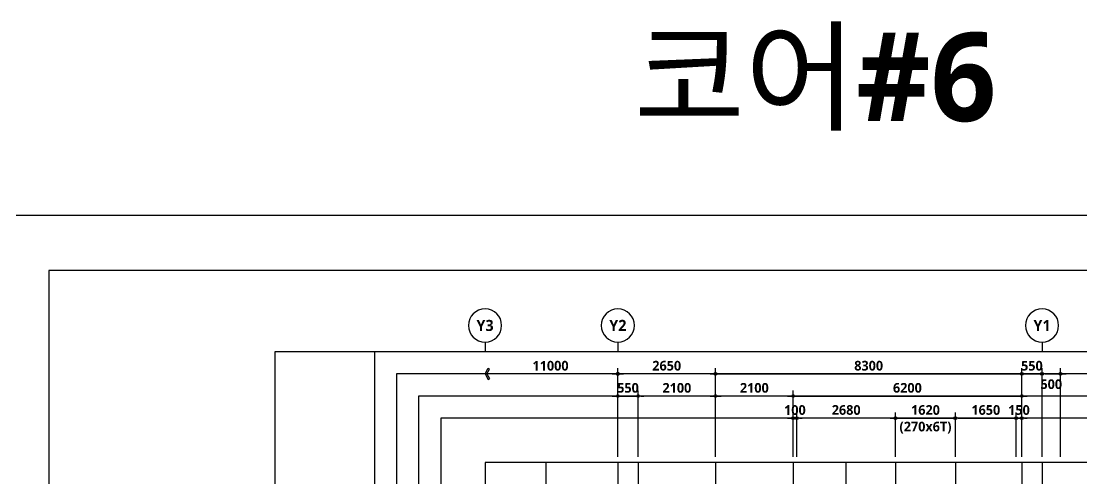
# Model space of a CAD drawing. Header units: millimetres. Extents: x 0 to 356400, y 0 to 68257.
# Drawn here: x 223500 to 252252, y 55857 to 68257 of the extents above; entities that cross this region are included whole.
import ezdxf
from ezdxf.enums import TextEntityAlignment as Align

# ---------------------------------------------------------------- set-up
doc = ezdxf.new("R2010")
doc.units = ezdxf.units.MM
doc.header["$LTSCALE"] = 75
doc.linetypes.add('CEN', pattern=[62, 60, -1, 0, -1])
doc.layers.get('Defpoints').update_dxf_attribs({"color": 161})
for name, color, linetype in [('A-ANNO-TEXT1', 7, 'Continuous'), ('A-CEN', 1, 'CEN'), ('A-ST-AXIS-BUB', 7, 'Continuous'), ('A-ST-AXIS-CEN', 252, 'CEN'), ('A-ST-AXIS-DIM', 7, 'Continuous')]:
    doc.layers.add(name, color=color, linetype=linetype)
for name, color, linetype, plot in [('Defpoint', 161, 'Continuous', False), ('G(그리드1)', 185, 'Continuous', False), ('G(그리드2)', 235, 'Continuous', False)]:
    doc.layers.add(name, color=color, linetype=linetype, plot=plot)
doc.styles.add('2020음성 1차', font='NanumGothicBold.ttf')
doc.styles.add('SH_대대리576', font='')
doc.styles.add('SH_진천_나눔', font='NanumGothicBold.ttf')
doc.styles.get('SH_대대리576').set_extended_font_data('NanumGothic', bold=True)
doc.dimstyles.new('SHP 75', dxfattribs={"dimscale": 75, "dimtxt": 3.5, "dimasz": 1, "dimexe": 2, "dimexo": 2, "dimgap": 1, "dimtad": 1, "dimdec": 0, "dimzin": 0, "dimdsep": 46, "dimtxsty": 'SH_대대리576', "dimblk": 'DIMDOT', "dimcen": 0.09, "dimclrd": 256, "dimclre": 256, "dimclrt": 3, "dimadec": 0, "dimazin": 1, "dimtfac": 1, "dimtdec": 0, "dimtix": 1, "dimtmove": 2, "dimatfit": 0, "dimldrblk": 'DIMDOT', "dimfxl": 1, "dimtfillclr": 3, "dimtolj": 1, "dimtzin": 0, "dimlwd": -1, "dimlwe": -1, "dimarcsym": 0})

# ---------------------------------------------------------------- blocks, each defined once
blk = doc.blocks.new('DIMDOT')
at = {"color": 0}
blk.add_line((-2, 0), (2, 0), dxfattribs=at)
for radius in [0.5, 0.25]:
    blk.add_circle((0, 0), radius, dxfattribs=at)
blk = doc.blocks.new('*D4383')
at = {"layer": 'A-ST-AXIS-DIM'}
for p, q in [((242325, 56450), (242325, 58850)), ((242400, 58700), (250550, 58700)), ((250625, 56450), (250625, 58850))]:
    blk.add_line(p, q, dxfattribs=at)
at = {"layer": 'Defpoints', "color": 0}
for p in [(250625, 58700), (242325, 56300), (250625, 56300)]:
    blk.add_point(p, dxfattribs=at)
at = {"layer": 'A-ST-AXIS-DIM', "linetype": 'ByBlock', "xscale": 75, "yscale": 75, "zscale": 75, "rotation": 180}
blk.add_blockref('DIMDOT', (242325, 58700), dxfattribs=at)
at = {"layer": 'A-ST-AXIS-DIM', "linetype": 'ByBlock', "xscale": 75, "yscale": 75, "zscale": 75}
blk.add_blockref('DIMDOT', (250625, 58700), dxfattribs=at)
at = {"layer": 'A-ST-AXIS-DIM', "color": 3, "insert": (246475, 58920), "char_height": 262.5, "attachment_point": 5, "style": 'SH_대대리576'}
blk.add_mtext('\\A1;8300', dxfattribs=at)
blk = doc.blocks.new('A-ST-AXIS-BUB-1')
at = {"layer": 'A-ST-AXIS-BUB'}
blk.add_line((0, 350), (0, 0), dxfattribs=at)
blk.add_circle((0, 950), 600, dxfattribs=at)
blk = doc.blocks.new('*D4384')
at = {"layer": 'A-ST-AXIS-DIM'}
for p, q in [((250550, 58700), (250475, 58700)), ((250625, 56450), (250625, 58850)), ((250625, 58700), (251175, 58700)), ((251175, 56450), (251175, 58850)), ((251250, 58700), (251325, 58700))]:
    blk.add_line(p, q, dxfattribs=at)
at = {"layer": 'Defpoints', "color": 0}
for p in [(251175, 58700), (250625, 56300), (251175, 56300)]:
    blk.add_point(p, dxfattribs=at)
at = {"layer": 'A-ST-AXIS-DIM', "linetype": 'ByBlock', "xscale": 75, "yscale": 75, "zscale": 75}
blk.add_blockref('DIMDOT', (250625, 58700), dxfattribs=at)
at = {"layer": 'A-ST-AXIS-DIM', "linetype": 'ByBlock', "xscale": 75, "yscale": 75, "zscale": 75, "rotation": 180}
blk.add_blockref('DIMDOT', (251175, 58700), dxfattribs=at)
at = {"layer": 'A-ST-AXIS-DIM', "color": 3, "insert": (250900, 58919), "char_height": 262.5, "attachment_point": 5, "style": 'SH_대대리576'}
blk.add_mtext('\\A1;550', dxfattribs=at)
blk = doc.blocks.new('*D4385')
at = {"layer": 'A-ST-AXIS-DIM'}
for p, q in [((239675, 56450), (239675, 58850)), ((242250, 58700), (239750, 58700)), ((242325, 56450), (242325, 58850))]:
    blk.add_line(p, q, dxfattribs=at)
at = {"layer": 'Defpoints', "color": 0}
for p in [(239675, 58700), (239675, 56300), (242325, 56300)]:
    blk.add_point(p, dxfattribs=at)
at = {"layer": 'A-ST-AXIS-DIM', "linetype": 'ByBlock', "xscale": 75, "yscale": 75, "zscale": 75, "rotation": 180}
blk.add_blockref('DIMDOT', (239675, 58700), dxfattribs=at)
at = {"layer": 'A-ST-AXIS-DIM', "linetype": 'ByBlock', "xscale": 75, "yscale": 75, "zscale": 75}
blk.add_blockref('DIMDOT', (242325, 58700), dxfattribs=at)
at = {"layer": 'A-ST-AXIS-DIM', "color": 3, "insert": (241000, 58920), "char_height": 262.5, "attachment_point": 5, "style": 'SH_대대리576'}
blk.add_mtext('\\A1;2650', dxfattribs=at)
blk = doc.blocks.new('*D4386')
at = {"layer": 'A-ST-AXIS-DIM'}
for p, q in [((244425, 56450), (244425, 58250)), ((244500, 58100), (250550, 58100)), ((250625, 56450), (250625, 58250))]:
    blk.add_line(p, q, dxfattribs=at)
at = {"layer": 'Defpoints', "color": 0}
for p in [(250625, 58100), (244425, 56300), (250625, 56300)]:
    blk.add_point(p, dxfattribs=at)
at = {"layer": 'A-ST-AXIS-DIM', "linetype": 'ByBlock', "xscale": 75, "yscale": 75, "zscale": 75, "rotation": 180}
blk.add_blockref('DIMDOT', (244425, 58100), dxfattribs=at)
at = {"layer": 'A-ST-AXIS-DIM', "linetype": 'ByBlock', "xscale": 75, "yscale": 75, "zscale": 75}
blk.add_blockref('DIMDOT', (250625, 58100), dxfattribs=at)
at = {"layer": 'A-ST-AXIS-DIM', "color": 3, "insert": (247525, 58319.85973), "char_height": 262.5, "attachment_point": 5, "style": 'SH_대대리576'}
blk.add_mtext('\\A1;6200', dxfattribs=at)
blk = doc.blocks.new('*D4387')
at = {"layer": 'A-ST-AXIS-DIM'}
for p, q in [((242325, 56450), (242325, 58250)), ((244350, 58100), (242400, 58100)), ((244425, 56450), (244425, 58250))]:
    blk.add_line(p, q, dxfattribs=at)
at = {"layer": 'Defpoints', "color": 0}
for p in [(242325, 58100), (242325, 56300), (244425, 56300)]:
    blk.add_point(p, dxfattribs=at)
at = {"layer": 'A-ST-AXIS-DIM', "linetype": 'ByBlock', "xscale": 75, "yscale": 75, "zscale": 75, "rotation": 180}
blk.add_blockref('DIMDOT', (242325, 58100), dxfattribs=at)
at = {"layer": 'A-ST-AXIS-DIM', "linetype": 'ByBlock', "xscale": 75, "yscale": 75, "zscale": 75}
blk.add_blockref('DIMDOT', (244425, 58100), dxfattribs=at)
at = {"layer": 'A-ST-AXIS-DIM', "color": 3, "insert": (243375, 58319), "char_height": 262.5, "attachment_point": 5, "style": 'SH_대대리576'}
blk.add_mtext('\\A1;2100', dxfattribs=at)
blk = doc.blocks.new('*D4417')
at = {"layer": 'A-ST-AXIS-DIM'}
for p, q in [((247205, 56450), (247205, 57650)), ((248825, 56450), (248825, 57650)), ((247130, 57500), (247055, 57500)), ((247205, 57500), (248825, 57500)), ((248900, 57500), (248975, 57500))]:
    blk.add_line(p, q, dxfattribs=at)
at = {"layer": 'Defpoints', "color": 0}
for p in [(248825, 57500), (247205, 56300), (248825, 56300)]:
    blk.add_point(p, dxfattribs=at)
at = {"layer": 'A-ST-AXIS-DIM', "linetype": 'ByBlock', "xscale": 75, "yscale": 75, "zscale": 75}
blk.add_blockref('DIMDOT', (247205, 57500), dxfattribs=at)
at = {"layer": 'A-ST-AXIS-DIM', "linetype": 'ByBlock', "xscale": 75, "yscale": 75, "zscale": 75, "rotation": 180}
blk.add_blockref('DIMDOT', (248825, 57500), dxfattribs=at)
at = {"layer": 'A-ST-AXIS-DIM', "color": 3, "char_height": 262.5, "attachment_point": 5, "style": 'SH_대대리576'}
for s, insert in [('\\A1;1620', (248015, 57720)), ('\\A1;(270x6T)', (248015, 57243))]:
    blk.add_mtext(s, dxfattribs=dict(at, insert=insert))
blk = doc.blocks.new('*D4418')
at = {"layer": 'A-ST-AXIS-DIM'}
for p, q in [((248825, 56450), (248825, 57650)), ((250475, 56450), (250475, 57650)), ((248900, 57500), (250400, 57500))]:
    blk.add_line(p, q, dxfattribs=at)
at = {"layer": 'Defpoints', "color": 0}
for p in [(250475, 57500), (248825, 56300), (250475, 56300)]:
    blk.add_point(p, dxfattribs=at)
at = {"layer": 'A-ST-AXIS-DIM', "linetype": 'ByBlock', "xscale": 75, "yscale": 75, "zscale": 75, "rotation": 180}
blk.add_blockref('DIMDOT', (248825, 57500), dxfattribs=at)
at = {"layer": 'A-ST-AXIS-DIM', "linetype": 'ByBlock', "xscale": 75, "yscale": 75, "zscale": 75}
blk.add_blockref('DIMDOT', (250475, 57500), dxfattribs=at)
at = {"layer": 'A-ST-AXIS-DIM', "color": 3, "insert": (249650, 57719.85973), "char_height": 262.5, "attachment_point": 5, "style": 'SH_대대리576'}
blk.add_mtext('\\A1;1650', dxfattribs=at)
blk = doc.blocks.new('*D4419')
at = {"layer": 'A-ST-AXIS-DIM'}
for p, q in [((244525, 56450), (244525, 57650)), ((247205, 56450), (247205, 57650)), ((247130, 57500), (244600, 57500))]:
    blk.add_line(p, q, dxfattribs=at)
at = {"layer": 'Defpoints', "color": 0}
for p in [(244525, 57500), (244525, 56300), (247205, 56300)]:
    blk.add_point(p, dxfattribs=at)
at = {"layer": 'A-ST-AXIS-DIM', "linetype": 'ByBlock', "xscale": 75, "yscale": 75, "zscale": 75, "rotation": 180}
blk.add_blockref('DIMDOT', (244525, 57500), dxfattribs=at)
at = {"layer": 'A-ST-AXIS-DIM', "linetype": 'ByBlock', "xscale": 75, "yscale": 75, "zscale": 75}
blk.add_blockref('DIMDOT', (247205, 57500), dxfattribs=at)
at = {"layer": 'A-ST-AXIS-DIM', "color": 3, "insert": (245865, 57719.85973), "char_height": 262.5, "attachment_point": 5, "style": 'SH_대대리576'}
blk.add_mtext('\\A1;2680', dxfattribs=at)
blk = doc.blocks.new('*D4420')
at = {"layer": 'A-ST-AXIS-DIM'}
for p, q in [((244425, 56450), (244425, 57650)), ((244525, 56450), (244525, 57650)), ((244350, 57500), (244275, 57500)), ((244425, 57500), (244525, 57500)), ((244600, 57500), (244675, 57500))]:
    blk.add_line(p, q, dxfattribs=at)
at = {"layer": 'Defpoints', "color": 0}
for p in [(244525, 57500), (244425, 56300), (244525, 56300)]:
    blk.add_point(p, dxfattribs=at)
at = {"layer": 'A-ST-AXIS-DIM', "linetype": 'ByBlock', "xscale": 75, "yscale": 75, "zscale": 75}
blk.add_blockref('DIMDOT', (244425, 57500), dxfattribs=at)
at = {"layer": 'A-ST-AXIS-DIM', "linetype": 'ByBlock', "xscale": 75, "yscale": 75, "zscale": 75, "rotation": 180}
blk.add_blockref('DIMDOT', (244525, 57500), dxfattribs=at)
at = {"layer": 'A-ST-AXIS-DIM', "color": 3, "insert": (244475, 57719), "char_height": 262.5, "attachment_point": 5, "style": 'SH_대대리576'}
blk.add_mtext('\\A1;100', dxfattribs=at)
blk = doc.blocks.new('*D4421')
at = {"layer": 'A-ST-AXIS-DIM'}
for p, q in [((250475, 56450), (250475, 57650)), ((250625, 56450), (250625, 57650)), ((250400, 57500), (250325, 57500)), ((250625, 57500), (250475, 57500)), ((250700, 57500), (250775, 57500))]:
    blk.add_line(p, q, dxfattribs=at)
at = {"layer": 'Defpoints', "color": 0}
for p in [(250475, 57500), (250475, 56300), (250625, 56300)]:
    blk.add_point(p, dxfattribs=at)
at = {"layer": 'A-ST-AXIS-DIM', "linetype": 'ByBlock', "xscale": 75, "yscale": 75, "zscale": 75}
blk.add_blockref('DIMDOT', (250475, 57500), dxfattribs=at)
at = {"layer": 'A-ST-AXIS-DIM', "linetype": 'ByBlock', "xscale": 75, "yscale": 75, "zscale": 75, "rotation": 180}
blk.add_blockref('DIMDOT', (250625, 57500), dxfattribs=at)
at = {"layer": 'A-ST-AXIS-DIM', "color": 3, "insert": (250550, 57719), "char_height": 262.5, "attachment_point": 5, "style": 'SH_대대리576'}
blk.add_mtext('\\A1;150', dxfattribs=at)
blk = doc.blocks.new('arrow1')
at = {"color": 0}
for p, q in [((0, 0), (0.286, 0.501)), ((0, 0), (0.286, -0.501)), ((0.165, 0), (0.41, 0.429)), ((0.165, 0), (0.41, -0.429)), ((0.286, 0.501), (0.41, 0.43)), ((0.286, -0.501), (0.41, -0.43))]:
    blk.add_line(p, q, dxfattribs=at)
blk = doc.blocks.new('*D4515')
at = {"layer": 'A-ST-AXIS-DIM'}
for p, q in [((251175, 56450), (251175, 58850)), ((251250, 58700), (251600, 58700)), ((251675, 56450), (251675, 58850))]:
    blk.add_line(p, q, dxfattribs=at)
at = {"layer": 'Defpoints', "color": 0}
for p in [(251675, 58700), (251175, 56300), (251675, 56300)]:
    blk.add_point(p, dxfattribs=at)
at = {"layer": 'A-ST-AXIS-DIM', "linetype": 'ByBlock', "xscale": 75, "yscale": 75, "zscale": 75, "rotation": 180}
blk.add_blockref('DIMDOT', (251175, 58700), dxfattribs=at)
at = {"layer": 'A-ST-AXIS-DIM', "linetype": 'ByBlock', "xscale": 75, "yscale": 75, "zscale": 75}
blk.add_blockref('DIMDOT', (251675, 58700), dxfattribs=at)
at = {"layer": 'A-ST-AXIS-DIM', "color": 3, "insert": (251425, 58419), "char_height": 262.5, "attachment_point": 5, "style": 'SH_대대리576'}
blk.add_mtext('\\A1;500', dxfattribs=at)
blk = doc.blocks.new('*D4549')
at = {"layer": 'A-ST-AXIS-DIM'}
for p, q in [((240225, 56450), (240225, 58250)), ((242250, 58100), (240300, 58100)), ((242325, 56450), (242325, 58250))]:
    blk.add_line(p, q, dxfattribs=at)
at = {"layer": 'Defpoints', "color": 0}
for p in [(240225, 58100), (240225, 56300), (242325, 56300)]:
    blk.add_point(p, dxfattribs=at)
at = {"layer": 'A-ST-AXIS-DIM', "linetype": 'ByBlock', "xscale": 75, "yscale": 75, "zscale": 75, "rotation": 180}
blk.add_blockref('DIMDOT', (240225, 58100), dxfattribs=at)
at = {"layer": 'A-ST-AXIS-DIM', "linetype": 'ByBlock', "xscale": 75, "yscale": 75, "zscale": 75}
blk.add_blockref('DIMDOT', (242325, 58100), dxfattribs=at)
at = {"layer": 'A-ST-AXIS-DIM', "color": 3, "insert": (241275, 58319), "char_height": 262.5, "attachment_point": 5, "style": 'SH_대대리576'}
blk.add_mtext('\\A1;2100', dxfattribs=at)
blk = doc.blocks.new('*D4550')
at = {"layer": 'A-ST-AXIS-DIM'}
for p, q in [((239600, 58100), (239525, 58100)), ((239675, 56450), (239675, 58250)), ((239675, 58100), (240225, 58100)), ((240225, 56450), (240225, 58250)), ((240300, 58100), (240375, 58100))]:
    blk.add_line(p, q, dxfattribs=at)
at = {"layer": 'Defpoints', "color": 0}
for p in [(240225, 58100), (239675, 56300), (240225, 56300)]:
    blk.add_point(p, dxfattribs=at)
at = {"layer": 'A-ST-AXIS-DIM', "linetype": 'ByBlock', "xscale": 75, "yscale": 75, "zscale": 75}
blk.add_blockref('DIMDOT', (239675, 58100), dxfattribs=at)
at = {"layer": 'A-ST-AXIS-DIM', "linetype": 'ByBlock', "xscale": 75, "yscale": 75, "zscale": 75, "rotation": 180}
blk.add_blockref('DIMDOT', (240225, 58100), dxfattribs=at)
at = {"layer": 'A-ST-AXIS-DIM', "color": 3, "insert": (239950, 58319), "char_height": 262.5, "attachment_point": 5, "style": 'SH_대대리576'}
blk.add_mtext('\\A1;550', dxfattribs=at)

msp = doc.modelspace()

# ---------------------------------------------------------------- linework, layer by layer
at = {"layer": 'A-CEN'}
for p, q in [((237725, 56300), (237725, 9800)), ((240225, 56300), (240225, 9200)), ((242325, 56300), (242325, 9200)), ((244425, 56300), (244425, 9200)), ((250625, 56300), (250625, 9200))]:
    msp.add_line(p, q, dxfattribs=at)
at = {"layer": 'A-ST-AXIS-CEN'}
for p, q in [((239675, 56300), (239675, 9200)), ((251175, 56300), (251175, 9200))]:
    msp.add_line(p, q, dxfattribs=at)
at = {"layer": 'A-ST-AXIS-DIM'}
for p, q in [((239625, 58700), (236075, 58700)), ((239675, 57800), (239675, 58800)), ((239675, 57800), (239675, 58800))]:
    msp.add_line(p, q, dxfattribs=at)
at = {"layer": 'Defpoint'}
for points in [[(267300, 63000), (267300, 0), (222750, 0), (222750, 63000)], [(224250, 61500), (224250, 8250), (265800, 8250), (265800, 61500)]]:
    msp.add_lwpolyline(points, close=True, dxfattribs=at)
at = {"layer": 'G(그리드1)'}
for points in [[(256975, 59300), (230375, 59300), (230375, 6800), (256975, 6800)], [(256975, 59300), (233075, 59300), (233075, 6800), (256975, 6800)], [(256375, 58700), (233675, 58700), (233675, 7400), (256375, 7400)], [(255775, 58100), (234275, 58100), (234275, 8000), (255775, 8000)], [(255175, 57500), (234875, 57500), (234875, 8600), (255175, 8600)], [(253975, 56300), (236075, 56300), (236075, 9200), (253975, 9200)]]:
    msp.add_lwpolyline(points, close=True, dxfattribs=at)
at = {"layer": 'G(그리드2)'}
for p, q in [((245855, 56300), (245855, 8300)), ((247205, 56300), (247205, 8300)), ((248825, 56300), (248825, 8300))]:
    msp.add_line(p, q, dxfattribs=at)

# ---------------------------------------------------------------- block references
at = {"layer": 'A-ST-AXIS-BUB', "xscale": -0.75, "yscale": 0.75, "zscale": 0.75}
for p in [(236075, 59300), (239675, 59300), (251175, 59300)]:
    msp.add_blockref('A-ST-AXIS-BUB-1', p, dxfattribs=at)
at = {"layer": 'A-ST-AXIS-DIM'}
for name, p, xscale, yscale, zscale, rotation in [('arrow1', (236075, 58700), -300, 300, 300, 179.9999999999856), ('DIMDOT', (239675, 58700), -75, 75, 75, 180)]:
    msp.add_blockref(name, p, dxfattribs=dict(at, xscale=xscale, yscale=yscale, zscale=zscale, rotation=rotation))

# ---------------------------------------------------------------- texts
at = {"layer": 'A-ANNO-TEXT1', "style": 'SH_진천_나눔'}
for s, p in [('Y3', (236075, 60012.5)), ('Y2', (239675, 60012.5)), ('Y1', (251175, 60012.5))]:
    msp.add_text(s, height=300, dxfattribs=at).set_placement(p, align=Align.MIDDLE_CENTER)
at = {"layer": 'A-ST-AXIS-DIM', "color": 3, "insert": (237850, 58919.9), "char_height": 262.5, "attachment_point": 5, "style": 'SH_진천_나눔'}
msp.add_mtext('\\A1;11000', dxfattribs=at)
at = {"layer": 'Defpoints', "style": '2020음성 1차'}
msp.add_text('코어#6', height=2400, dxfattribs=at).set_placement((245025, 66750), align=Align.MIDDLE_CENTER)

# ---------------------------------------------------------------- dimensions: what is measured, and where the dimension line sits
at = {"layer": 'A-ST-AXIS-DIM'}
for base, p1, p2, angle, picture, middle in [((239675, 58700), (242325, 56300), (239675, 56300), 180, '*D4385', (241000, 58919.9)), ((250625, 58700), (242325, 56300), (250625, 56300), 0, '*D4383', (246475, 58919.9)), ((251175, 58700), (250625, 56300), (251175, 56300), 0, '*D4384', (250900, 58919.3)), ((240225, 58100), (242325, 56300), (240225, 56300), 180, '*D4549', (241275, 58319.3)), ((242325, 58100), (244425, 56300), (242325, 56300), 180, '*D4387', (243375, 58319.3)), ((250625, 58100), (244425, 56300), (250625, 56300), 0, '*D4386', (247525, 58319.9))]:
    dim = msp.add_linear_dim(base=base, p1=p1, p2=p2, angle=angle, dimstyle='SHP 75', override={"dimtxsty": 'SH_대대리576', "dimldrblk": 'DIMDOT'}, dxfattribs=at)
    dim.commit()
    dim.dimension.update_dxf_attribs({"geometry": picture, "text_midpoint": middle})
dim = msp.add_linear_dim(base=(251675, 58700), p1=(251175, 56300), p2=(251675, 56300), dimstyle='SHP 75', dxfattribs=at)
dim.commit()
dim.dimension.update_dxf_attribs({"geometry": '*D4515', "text_midpoint": (251425, 58419.3), "dimtype": 160})
dim = msp.add_linear_dim(base=(240225, 58100), p1=(239675, 56300), p2=(240225, 56300), dimstyle='SHP 75', override={"dimtxsty": 'SH_대대리576', "dimldrblk": 'DIMDOT'}, dxfattribs=at)
dim.commit()
dim.dimension.update_dxf_attribs({"geometry": '*D4550', "text_midpoint": (239950, 58319.3)})
for base, p1, p2, angle, picture, middle in [((244525, 57500), (244425, 56300), (244525, 56300), 180, '*D4420', (244475, 57718.9)), ((244525, 57500), (247205, 56300), (244525, 56300), 0, '*D4419', (245865, 57719.9)), ((250475, 57500), (248825, 56300), (250475, 56300), 180, '*D4418', (249650, 57719.9)), ((250475, 57500), (250625, 56300), (250475, 56300), 0, '*D4421', (250550, 57719.3))]:
    dim = msp.add_linear_dim(base=base, p1=p1, p2=p2, angle=angle, dimstyle='SHP 75', dxfattribs=at)
    dim.commit()
    dim.dimension.update_dxf_attribs({"geometry": picture, "text_midpoint": middle})
dim = msp.add_linear_dim(base=(248825, 57500), p1=(247205, 56300), p2=(248825, 56300), angle=180, text='<>\\X(270x6T)', dimstyle='SHP 75', dxfattribs=at)
dim.commit()
dim.dimension.update_dxf_attribs({"geometry": '*D4417', "text_midpoint": (248015, 57500)})

doc.saveas('drawing.dxf')
